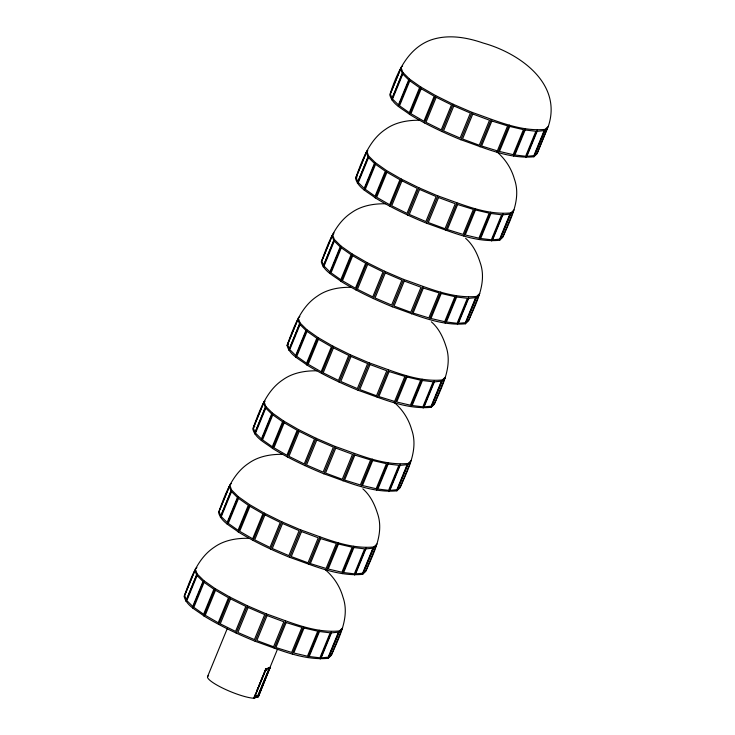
<?xml version="1.0" encoding="UTF-8"?>
<svg xmlns="http://www.w3.org/2000/svg" width="735" height="735" viewBox="0 0 735 735"><rect width="100%" height="100%" fill="white"/><g stroke="black" fill="none" stroke-linecap="round" stroke-linejoin="round"><path stroke-width="1.1" d="M270.094 667.196L258.352 696.808L257.388 696.679L268.909 668.731M248.118 538.296C236.339 538.112 224.101 540.207 214.326 547.18C197.403 558.352 190.824 578.298 184.09 596.37C186.488 605.934 196.732 610.27 203.834 615.921C220.132 625.917 237.469 634.029 255.137 641.288C278.593 649.29 302.866 660.682 328.187 658.321L331.366 655.326C339.129 637.282 350.145 617.17 342.933 597.022C339.901 586.282 333.681 576.837 325.192 569.625M282.562 454.331C270.783 454.147 258.545 456.242 248.77 463.215C231.837 474.387 225.259 494.333 218.534 512.405C220.932 521.969 231.167 526.306 238.269 531.956C254.567 541.943 271.913 550.065 289.572 557.323C313.027 565.325 337.301 576.718 362.621 574.357L365.8 571.361C373.564 553.317 384.58 533.197 377.377 513.058C374.483 503.999 370.164 495.17 362.851 488.849M316.813 370.817C305.034 370.633 292.796 372.728 283.021 379.701C266.098 390.864 259.51 410.819 252.785 428.891C255.183 438.455 265.427 442.782 272.52 448.442C288.818 458.429 306.164 466.55 323.832 473.809C347.278 481.811 371.552 493.203 396.872 490.833L400.051 487.847C407.815 469.803 418.831 449.682 411.628 429.534C408.587 418.803 402.376 409.358 393.887 402.146M351.064 287.293C339.285 287.119 327.047 289.213 317.272 296.187C300.349 307.349 293.77 327.305 287.036 345.367C289.434 354.941 299.678 359.268 306.771 364.927C323.069 374.914 340.415 383.036 358.083 390.294C381.538 398.296 405.803 409.689 431.123 407.319L434.302 404.333C442.066 386.288 453.082 366.168 445.879 346.02C442.985 336.961 438.676 328.141 431.362 321.82M385.315 203.779C373.536 203.595 361.298 205.699 351.523 212.672C334.6 223.835 328.021 243.79 321.287 261.853C323.685 271.426 333.929 275.754 341.022 281.404C357.329 291.4 374.666 299.522 392.334 306.78C415.789 314.782 440.054 326.175 465.374 323.804L468.562 320.809C476.326 302.774 487.342 282.653 480.13 262.505C477.236 253.446 472.927 244.626 465.613 238.305M419.566 120.264C407.787 120.081 395.549 122.175 385.774 129.149C368.851 140.321 362.272 160.267 355.538 178.339C357.936 187.912 368.18 192.239 375.273 197.89C391.58 207.886 408.917 216.007 426.585 223.256C450.04 231.268 474.305 242.66 499.635 240.29L502.813 237.295C510.577 219.25 521.593 199.139 514.381 178.991C511.349 168.26 505.129 158.815 496.639 151.594M548.292 126.402C562.744 83.377 519.241 53.03 483.29 43.071C466.624 37.301 448.019 34.076 430.912 39.975C407.438 48.455 396.918 72.82 389.789 94.824C392.187 104.398 402.431 108.725 409.524 114.375C425.831 124.371 443.168 132.493 460.836 139.742C484.291 147.753 508.565 159.137 533.886 156.775L537.064 153.78L548.292 126.402L545.113 129.397L533.886 156.775M184.779 594.992L195.032 569.992M219.646 509.989L229.476 486.028M287.725 343.998L297.978 318.99M321.976 260.475L332.229 235.476L333.616 234.171M356.227 176.96L366.48 151.961L367.867 150.657M390.478 93.446L400.731 68.447M185.937 601.368L197.164 573.989L195.326 568.991L196.916 567.493M220.371 517.403L231.599 490.024L229.761 485.026L231.35 483.529M254.622 433.889L265.849 406.51L264.012 401.512M288.873 350.375L300.1 322.996L298.263 317.998L299.852 316.5M323.124 266.86L334.351 239.481L332.514 234.474L334.103 232.986M357.375 183.337L368.602 155.967L366.765 150.96M391.636 99.822L402.863 72.453L401.016 67.445L402.615 65.948M192.662 608.038L203.889 580.659L197.164 573.989M227.097 524.073L238.333 496.695L231.599 490.024M261.357 440.559L272.584 413.18L265.849 406.51M295.608 357.045L306.835 329.666L300.1 322.996M329.859 273.521L341.086 246.151L334.351 239.481M364.11 190.007L375.337 162.637L368.602 155.967M398.361 106.492L409.588 79.114L402.863 72.453M203.834 615.921L215.061 588.542L203.889 580.659M238.269 531.956L249.496 504.578L238.333 496.695M272.52 448.442L283.747 421.063L272.584 413.18M306.771 364.927L317.998 337.549L306.835 329.666M341.022 281.404L352.249 254.034L341.086 246.151M375.273 197.89L386.5 170.52L375.337 162.637M409.524 114.375L420.76 86.996L409.588 79.114M218.672 624.484L229.899 597.105L215.061 588.542M253.106 540.519L264.334 513.14L249.496 504.578M287.357 456.995L298.585 429.626L283.747 421.063M321.608 373.481L332.836 346.112L317.998 337.549M355.859 289.967L367.087 262.588L352.249 254.034M390.11 206.452L401.347 179.074L386.5 170.52M424.371 122.938L435.598 95.559L420.76 86.996M207.5 676.779L227.492 628.021M236.165 633.129L247.401 605.759L229.899 597.105M270.609 549.164L281.836 521.795L264.334 513.14M304.86 465.65L316.087 438.271L298.585 429.626M339.111 382.136L350.338 354.757L332.836 346.112M373.362 298.621L384.589 271.243L367.087 262.588M407.613 215.107L418.84 187.728L401.347 179.074M441.864 131.593L453.091 104.214L435.598 95.559M255.137 641.288L266.364 613.909C289.82 621.92 314.093 633.313 339.414 630.942L342.593 627.947M289.572 557.323L300.808 529.944C324.254 537.956 348.528 549.339 373.849 546.978L377.027 543.983M323.832 473.809L335.059 446.43C358.505 454.432 382.779 465.825 408.1 463.463L411.278 460.468M358.083 390.294L369.31 362.915C392.766 370.918 417.03 382.31 442.351 379.949L445.529 376.954M392.334 306.78L403.561 279.401C427.017 287.403 451.281 298.796 476.611 296.425L479.79 293.44M426.585 223.256L437.812 195.887C461.268 203.889 485.541 215.281 510.862 212.911L514.041 209.925M460.836 139.742L472.063 112.372C495.519 120.375 519.792 131.767 545.113 129.397M255.045 694.942L253.75 698.094L258.013 696.651M256.772 690.735L258.068 687.574M258.931 685.47L260.218 682.31M261.081 680.206L263.24 674.95M264.104 672.847L265.399 669.686M254.494 696.661L265.197 670.55M274.284 648.389L285.511 621.02M308.718 564.425L319.945 537.046M342.979 480.911L354.206 453.532M377.23 397.396L388.457 370.017M411.481 313.882L422.708 286.503M445.732 230.367L456.959 202.989M479.983 146.844L491.21 119.474M208.584 675.759A27.177 5.228 22.3 0 0 222.236 687.886A27.177 5.228 22.3 0 0 254.089 698.25L266.171 668.786L270.434 667.352M254.089 698.25L253.41 697.938L254.108 698.25L266.189 668.786L268.9 668.519L269.984 667.499L277.352 649.538M266.309 670.237L266.713 668.786L266.226 670.201L265.114 670.513L266.144 670.164M257.921 696.752L269.662 668.244M269.332 667.702L270.002 668.014L258.352 696.808M292.3 653.957L303.527 626.587M326.744 569.992L337.971 542.614M360.995 486.478L372.222 459.099M395.246 402.964L406.473 375.585M429.497 319.449L440.724 292.071M463.748 235.935L474.975 208.556M497.999 152.411L509.226 125.042M307.965 657.614L319.192 630.235M342.4 573.649L353.627 546.27M376.651 490.126L387.878 462.756M410.911 406.611L422.138 379.242M445.162 323.097L456.389 295.718M479.413 239.582L490.64 212.204M513.664 156.068L524.891 128.689M320.203 659.102L331.43 631.723M354.637 575.128L365.865 547.759M388.888 491.614L400.125 464.244M423.149 408.1L434.376 380.721M457.4 324.585L468.627 297.206M491.651 241.071L502.878 213.692M525.902 157.556L537.129 130.178M328.187 658.321L339.414 630.942M362.621 574.357L373.849 546.978M396.872 490.833L408.1 463.463M431.123 407.319L442.351 379.949M465.374 323.804L476.611 296.425M499.635 240.29L510.862 212.911M341.986 628.82L331.65 654.325L328.876 656.943L339.129 631.944L341.904 629.325M376.43 544.855L366.085 570.36L363.31 572.978L373.564 547.979L376.338 545.361M444.932 377.827L434.596 403.331L431.812 405.95L442.066 380.941L444.85 378.332M479.183 294.312L468.847 319.817L466.063 322.426L476.317 297.427L479.101 294.808M513.434 210.789L503.098 236.302L500.314 238.912L510.577 213.913L513.352 211.294M547.685 127.274L537.349 152.788L534.575 155.397L544.828 130.398L547.603 127.78M355.538 178.339L357.127 176.841M287.036 345.367L288.625 343.879M265.114 401.2L263.727 402.504L253.474 427.513L254.861 426.199M254.099 698.241L257.498 696.559M265.849 669.217L269.671 667.858L257.746 696.679L253.841 697.993M270.002 668.014L265.427 669.025M254.411 696.624L258.398 695.338M254.576 696.697L258.316 695.301M453.091 104.214L472.063 112.372M418.84 187.728L437.812 195.887M384.589 271.243L403.561 279.401M350.338 354.757L369.31 362.915M316.087 438.271L335.059 446.43M281.836 521.795L300.808 529.944M247.401 605.759L266.364 613.909M194.95 570.498L184.696 595.497L186.304 599.87L196.557 574.862L194.95 570.498M229.384 486.524L219.131 511.532L220.739 515.896L230.992 490.897L229.384 486.524M263.644 403.01L253.382 428.018L254.99 432.382L265.243 407.383L263.644 403.01M297.895 319.495L287.642 344.504L289.241 348.868L299.503 323.869L297.895 319.495M332.146 235.981L321.893 260.98L323.501 265.353L333.754 240.354L332.146 235.981M366.397 152.467L356.144 177.466L357.752 181.839L368.005 156.84L366.397 152.467M400.648 68.952L390.395 93.951L392.003 98.325L402.256 73.316L400.648 68.952M197.099 575.597L186.846 600.605L192.726 606.43L202.979 581.431L197.099 575.597M231.534 491.632L221.281 516.641L227.161 522.466L237.414 497.466L231.534 491.632M265.785 408.118L255.532 433.117L261.412 438.951L271.665 413.943L265.785 408.118M300.036 324.604L289.783 349.603L295.672 355.437L305.925 330.428L300.036 324.604M334.296 241.089L324.034 266.088L329.923 271.913L340.176 246.914L334.296 241.089M368.547 157.575L358.294 182.574L364.174 188.399L374.427 163.4L368.547 157.575M402.798 74.051L392.545 99.06L398.425 104.884L408.678 79.885L402.798 74.051M204.109 582.35L193.856 607.349L203.613 614.239L213.867 589.231L204.109 582.35M238.544 498.376L228.291 523.384L238.048 530.275L248.301 505.267L238.544 498.376M272.795 414.862L262.542 439.87L272.299 446.751L282.552 421.752L272.795 414.862M307.055 331.347L296.793 356.356L306.55 363.237L316.803 338.238L307.055 331.347M341.306 247.833L331.053 272.832L340.81 279.723L351.064 254.723L341.306 247.833M375.557 164.318L365.304 189.318L375.061 196.208L385.315 171.209L375.557 164.318M409.808 80.804L399.555 105.803L409.312 112.694L419.566 87.685L409.808 80.804M215.511 590.269L205.249 615.278L218.221 622.756L228.475 597.748L215.511 590.269M249.946 506.305L239.693 531.304L252.656 538.792L262.91 513.783L249.946 506.305M284.197 422.79L273.944 447.79L286.907 455.268L297.16 430.269L284.197 422.79M318.448 339.276L308.195 364.275L321.158 371.754L331.411 346.755L318.448 339.276M352.699 255.762L342.446 280.761L355.409 288.239L365.672 263.24L352.699 255.762M386.95 172.247L376.697 197.246L389.669 204.725L399.923 179.726L386.95 172.247M421.201 88.724L410.948 113.732L423.92 121.211L434.174 96.202L421.201 88.724M230.514 598.841L220.261 623.84L235.549 631.402L245.802 606.403L230.514 598.841M264.949 514.867L254.696 539.876L269.993 547.437L280.246 522.429L264.949 514.867M299.2 431.353L288.947 456.361L304.244 463.923L314.497 438.914L299.2 431.353M333.451 347.839L323.198 372.838L338.495 380.399L348.748 355.4L333.451 347.839M367.711 264.324L357.449 289.324L372.746 296.885L382.999 271.886L367.711 264.324M401.962 180.81L391.709 205.809L406.997 213.37L417.25 188.371L401.962 180.81M436.213 97.296L425.96 122.295L441.248 129.856L451.501 104.857L436.213 97.296M248.108 607.459L237.855 632.458L254.429 639.588L264.683 614.589L248.108 607.459M282.543 523.495L272.29 548.494L288.864 555.623L299.117 530.615L282.543 523.495M316.794 439.98L306.541 464.979L323.115 472.109L333.368 447.1L316.794 439.98M351.045 356.457L340.792 381.465L357.366 388.594L367.629 363.586L351.045 356.457M385.296 272.942L375.043 297.951L391.626 305.071L401.88 280.072L385.296 272.942M419.556 189.428L409.303 214.436L425.877 221.557L436.131 196.557L419.556 189.428M453.807 105.913L443.554 130.913L460.128 138.042L470.382 113.043L453.807 105.913M267.09 615.544L256.837 640.553L273.567 646.754L283.82 621.755L267.09 615.544M301.525 531.58L291.271 556.588L308.002 562.789L318.255 537.79L301.525 531.58M335.776 448.065L325.522 473.064L342.253 479.275L352.506 454.276L335.776 448.065M370.027 364.551L359.773 389.55L376.504 395.761L386.757 370.762L370.027 364.551M404.278 281.036L394.024 306.036L410.755 312.246L421.008 287.238L404.278 281.036M438.538 197.522L428.275 222.521L445.015 228.732L455.268 203.724L438.538 197.522M472.789 114.008L462.535 139.007L479.266 145.208L489.519 120.209L472.789 114.008M286.163 622.554L275.91 647.553L291.657 652.423L301.91 627.424L286.163 622.554M320.598 538.59L310.345 563.589L326.092 568.458L336.345 543.45L320.598 538.59M354.849 455.075L344.596 480.074L360.343 484.944L370.596 459.935L354.849 455.075M389.109 371.561L378.847 396.56L394.594 401.42L404.847 376.421L389.109 371.561M423.36 288.037L413.107 313.046L428.845 317.906L439.098 292.907L423.36 288.037M457.611 204.523L447.358 229.531L463.096 234.391L473.358 209.392L457.611 204.523M491.862 121.009L481.609 146.008L497.356 150.877L507.609 125.878L491.862 121.009M304.033 628.002L293.779 653.002L307.46 656.199L317.722 631.19L304.033 628.002M338.467 544.038L328.214 569.037L341.904 572.225L352.157 547.226L338.467 544.038M372.719 460.523L362.465 485.523L376.155 488.711L386.408 463.712L372.719 460.523M406.969 377L396.716 402.008L410.406 405.196L420.659 380.197L406.969 377M441.23 293.486L430.976 318.494L444.657 321.682L454.91 296.683L441.23 293.486M475.481 209.971L465.227 234.97L478.908 238.168L489.161 213.159L475.481 209.971M509.732 126.457L499.478 151.456L513.159 154.653L523.421 129.645L509.732 126.457M319.477 631.512L309.224 656.52L319.918 657.816L330.171 632.817L319.477 631.512M353.912 547.547L343.658 572.556L354.353 573.851L364.606 548.852L353.912 547.547M388.172 464.033L377.909 489.032L388.604 490.337L398.866 465.338L388.172 464.033M422.423 380.519L412.17 405.518L422.864 406.822L433.117 381.814L422.423 380.519M456.674 297.004L446.421 322.003L457.115 323.308L467.368 298.3L456.674 297.004M490.925 213.49L480.672 238.489L491.366 239.785L501.619 214.785L490.925 213.49M525.176 129.976L514.923 154.975L525.617 156.27L535.87 131.271L525.176 129.976M331.448 632.863L321.195 657.862L328.168 657.182L338.422 632.183L331.448 632.863M365.883 548.898L355.63 573.897L362.603 573.217L372.856 548.209L365.883 548.898M400.134 465.374L389.881 490.383L396.854 489.703L407.107 464.695L400.134 465.374M434.394 381.86L424.132 406.868L431.105 406.179L441.367 381.18L434.394 381.86M468.645 298.346L458.392 323.345L465.365 322.665L475.618 297.666L468.645 298.346M502.896 214.831L492.643 239.831L499.616 239.151L509.87 214.151L502.896 214.831M537.147 131.317L526.894 156.316L533.867 155.636L544.12 130.637L537.147 131.317M407.815 464.456L397.562 489.464L400.336 486.846L410.589 461.846L407.815 464.456"/></g></svg>
